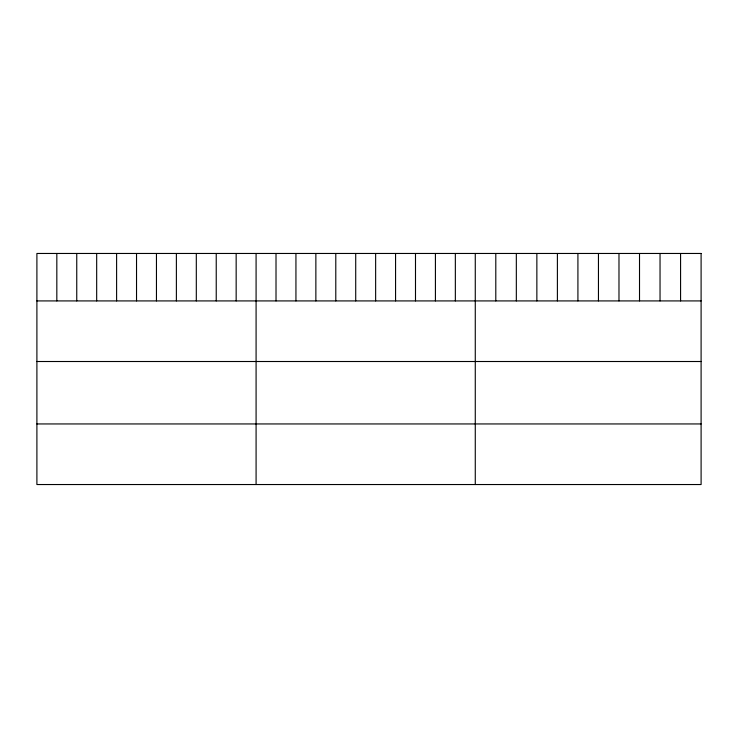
<?xml version="1.0" encoding="UTF-8"?>
<svg xmlns="http://www.w3.org/2000/svg" width="738" height="738" viewBox="0 0 738 738"><rect width="100%" height="100%" fill="white"/><g stroke="black" fill="none" stroke-linecap="round" stroke-linejoin="round"><path stroke-width="1.11" d="M36.9 300.919L701.1 300.919M36.9 361.509L701.1 361.509M36.9 423.944L701.1 423.944M680.574 253.466L680.574 300.919M660.04 253.466L660.04 300.919M639.514 253.466L639.514 300.919M618.979 253.466L618.979 300.919M598.453 253.466L598.453 300.919M577.919 253.466L577.919 300.919M557.393 253.466L557.393 300.919M536.858 253.466L536.858 300.919M516.332 253.466L516.332 300.919M495.798 253.466L495.798 300.919M475.272 253.466L475.272 484.534M455.346 253.466L455.346 300.919M435.42 253.466L435.42 300.919M415.494 253.466L415.494 300.919M395.568 253.466L395.568 300.919M375.642 253.466L375.642 300.919M355.716 253.466L355.716 300.919M335.79 253.466L335.79 300.919M315.864 253.466L315.864 300.919M295.938 253.466L295.938 300.919M276.012 253.466L276.012 300.919M256.086 253.466L256.086 484.534M236.16 253.466L236.16 300.919M216.234 253.466L216.234 300.919M196.308 253.466L196.308 300.919M176.382 253.466L176.382 300.919M156.456 253.466L156.456 300.919M136.53 253.466L136.53 300.919M116.604 253.466L116.604 300.919M96.678 253.466L96.678 300.919M76.752 253.466L76.752 300.919M56.826 253.466L56.826 300.919M701.1 253.466L36.9 253.466L36.9 484.534L701.1 484.534L701.1 253.466"/></g></svg>
